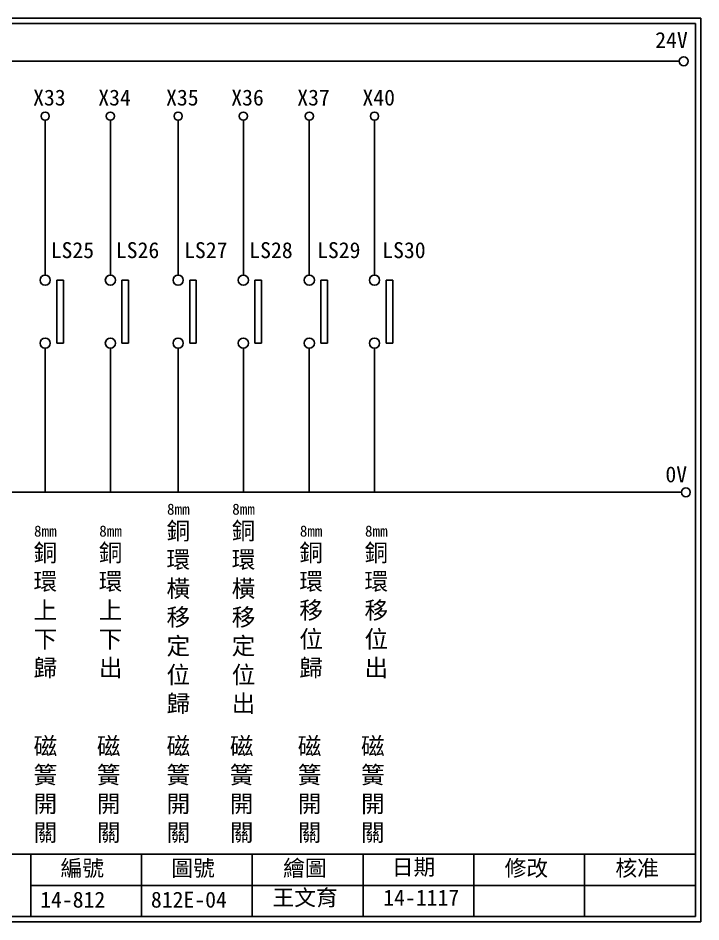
# Model space of a CAD drawing. Extents: x 275 to 562, y 265 to 469.
# Drawn here: x 407.8 to 561.9, y 264.9 to 468.9 of the extents above; entities that cross this region are included whole.
import ezdxf

# ---------------------------------------------------------------- set-up
doc = ezdxf.new("R2010")
doc.units = 0
doc.layers.get('0').update_dxf_attribs({"linetype": 'CONTINUOUS'})
doc.layers.add('圖框層', color=7, linetype='CONTINUOUS')
doc.layers.add('標尺寸層', color=3, linetype='CONTINUOUS')
doc.styles.add('CNS', font='romanc.shx', dxfattribs={"bigfont": 'chineset.shx'})
doc.styles.add('STSL', font='kaiu.ttf')

msp = doc.modelspace()

# ---------------------------------------------------------------- linework, layer by layer
for p, q in [((418.01, 409.78), (416.5, 409.78)), ((432.72, 409.78), (431.22, 409.78)), ((448.01, 409.78), (446.51, 409.78)), ((462.73, 409.78), (461.22, 409.78)), ((477.62, 409.78), (476.12, 409.78)), ((492.34, 409.78), (490.83, 409.78)), ((418.01, 395.55), (416.5, 395.55)), ((432.72, 395.55), (431.22, 395.55)), ((448.01, 395.55), (446.51, 395.55)), ((462.73, 395.55), (461.22, 395.55)), ((477.62, 395.55), (476.12, 395.55)), ((492.34, 395.55), (490.83, 395.55))]:
    msp.add_line(p, q)
for centre in [(558.02, 459.17), (558.5, 361.9)]:
    msp.add_circle(centre, 1)
at = {"layer": '圖框層', "color": 7}
for p, q in [((561.9, 468.91), (274.9, 468.91)), ((560.65, 467.66), (276.15, 467.66)), ((560.65, 266.2), (560.65, 467.66)), ((561.9, 264.95), (561.9, 468.91)), ((276.15, 280.2), (560.65, 280.2)), ((410.65, 266.2), (410.65, 280.2)), ((435.65, 266.2), (435.65, 280.2)), ((460.65, 266.2), (460.65, 280.2)), ((485.65, 266.2), (485.65, 280.2)), ((510.65, 266.2), (510.65, 280.2)), ((535.65, 266.2), (535.65, 280.2)), ((410.65, 273.2), (560.65, 273.2)), ((276.15, 266.2), (560.65, 266.2)), ((274.9, 264.95), (561.9, 264.95))]:
    msp.add_line(p, q, dxfattribs=at)
at = {"layer": '標尺寸層', "color": 7}
for p, q in [((279.42, 459.17), (557.02, 459.17)), ((413.9, 445.86), (413.9, 410.93)), ((428.61, 445.86), (428.61, 410.93)), ((443.91, 445.86), (443.91, 410.93)), ((458.62, 445.86), (458.62, 410.93)), ((473.51, 445.86), (473.51, 410.93)), ((488.23, 445.86), (488.23, 410.93)), ((416.5, 395.55), (416.5, 409.78)), ((418.01, 395.55), (418.01, 409.78)), ((431.22, 395.55), (431.22, 409.78)), ((432.72, 395.55), (432.72, 409.78)), ((446.51, 395.55), (446.51, 409.78)), ((448.01, 395.55), (448.01, 409.78)), ((461.22, 395.55), (461.22, 409.78)), ((462.73, 395.55), (462.73, 409.78)), ((476.12, 395.55), (476.12, 409.78)), ((477.62, 395.55), (477.62, 409.78)), ((490.83, 395.55), (490.83, 409.78)), ((492.34, 395.55), (492.34, 409.78)), ((413.9, 394.41), (413.9, 361.9)), ((413.9, 394.4), (413.9, 361.9)), ((428.61, 394.41), (428.61, 361.9)), ((428.61, 394.4), (428.61, 361.9)), ((443.91, 394.41), (443.91, 361.9)), ((443.91, 394.4), (443.91, 361.9)), ((458.62, 394.41), (458.62, 361.9)), ((458.62, 394.4), (458.62, 361.9)), ((473.51, 394.41), (473.51, 361.9)), ((473.51, 394.4), (473.51, 361.9)), ((488.23, 394.41), (488.23, 361.9)), ((488.23, 394.4), (488.23, 361.9)), ((279.63, 361.9), (557.5, 361.9))]:
    msp.add_line(p, q, dxfattribs=at)
for centre, radius in [((413.9, 446.78), 0.92), ((413.9, 446.78), 0.92), ((428.61, 446.78), 0.92), ((443.91, 446.78), 0.92), ((443.91, 446.78), 0.92), ((458.62, 446.78), 0.92), ((473.51, 446.78), 0.92), ((473.51, 446.78), 0.92), ((488.23, 446.78), 0.92), ((413.9, 409.78), 1.15), ((428.61, 409.78), 1.15), ((443.91, 409.78), 1.15), ((458.62, 409.78), 1.15), ((473.51, 409.78), 1.15), ((488.23, 409.78), 1.15), ((413.9, 395.55), 1.15), ((428.61, 395.55), 1.15), ((443.91, 395.55), 1.15), ((458.62, 395.55), 1.15), ((473.51, 395.55), 1.15), ((488.23, 395.55), 1.15)]:
    msp.add_circle(centre, radius, dxfattribs=at)

# ---------------------------------------------------------------- texts
at = {"layer": '圖框層', "color": 4, "style": 'STSL'}
for s, p in [('24V', (551.58, 462.16)), ('X33', (411.17, 449.18)), ('X34', (425.88, 449.18)), ('X35', (441.18, 449.18)), ('X36', (455.89, 449.18)), ('X37', (470.79, 449.18)), ('X40', (485.5, 449.18)), ('LS25', (415.14, 414.74)), ('LS26', (429.85, 414.74)), ('LS27', (445.25, 414.74)), ('LS28', (459.96, 414.74)), ('LS29', (475.26, 414.74)), ('LS30', (489.97, 414.74)), ('0V', (553.88, 364.15)), ('繪圖', (467.59, 275.29)), ('日期', (492.12, 275.53)), ('編號', (417.36, 275.28)), ('圖號', (442.36, 275.28)), ('修改', (517.59, 275.29)), ('核准', (542.59, 275.29)), ('14-812', (412.76, 268.17)), ('812E-04', (437.76, 268.17)), ('王文育', (465.2, 268.63)), ('14-1117', (490.2, 268.63))]:
    msp.add_text(s, height=3.6, dxfattribs=at).set_placement(p)
at = {"layer": '標尺寸層', "color": 7, "char_height": 3.9, "width": 4.9608, "attachment_point": 5, "style": 'CNS'}
for s, insert in [('{\\fDFKai-SB|b0|i0|c136|p65;\\H0.64103x;8mm\\H1.56x;\\P銅環橫移定位歸}', (443.95, 335.6)), ('{\\fDFKai-SB|b0|i0|c136|p65;\\H0.64103x;8mm\\H1.56x;\\P銅環橫移定位出}', (458.66, 335.6)), ('{\\fDFKai-SB|b0|i0|c136|p65;\\H0.64103x;8mm\\H1.56x;\\P銅環上下歸}', (413.93, 337.16)), ('{\\fDFKai-SB|b0|i0|c136|p65;\\H0.64103x;8mm\\P\\H1.56x;銅環上下出}', (428.65, 337.16)), ('{\\fDFKai-SB|b0|i0|c136|p65;\\H0.64103x;8mm\\H1.56x;\\P銅環移位歸}', (473.92, 337.16)), ('{\\fDFKai-SB|b0|i0|c136|p65;\\H0.64103x;8mm\\P\\H1.56x;銅環移位出}', (488.63, 337.16)), ('{\\fDFKai-SB|b0|i0|c136|p65;磁簧開關}', (413.95, 294.67)), ('{\\fDFKai-SB|b0|i0|c136|p65;磁簧開關}', (428.23, 294.67)), ('{\\fDFKai-SB|b0|i0|c136|p65;磁簧開關}', (443.96, 294.67)), ('{\\fDFKai-SB|b0|i0|c136|p65;磁簧開關}', (458.24, 294.67)), ('{\\fDFKai-SB|b0|i0|c136|p65;磁簧開關}', (473.57, 294.67)), ('{\\fDFKai-SB|b0|i0|c136|p65;磁簧開關}', (487.85, 294.67))]:
    msp.add_mtext(s, dxfattribs=dict(at, insert=insert))

doc.saveas('drawing.dxf')
